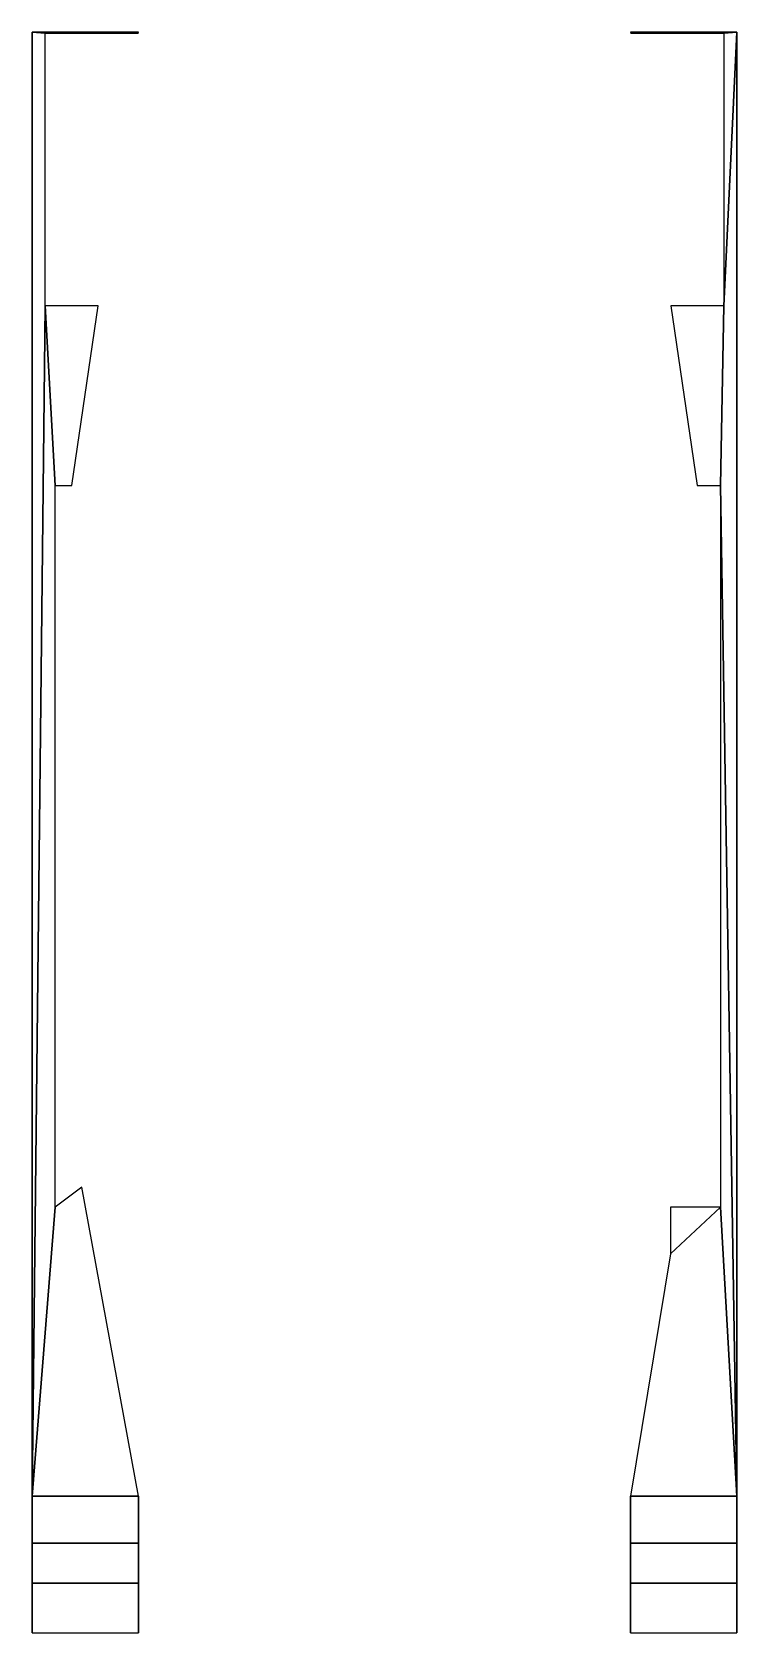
# Model space of a CAD drawing. Extents: x -1.06 to 1.06, y -2.43 to 2.38.
import ezdxf

# ---------------------------------------------------------------- set-up
doc = ezdxf.new("R2010")
doc.units = 0
doc.layers.add('FENDERS', color=6, linetype='CONTINUOUS')

msp = doc.modelspace()

# ---------------------------------------------------------------- linework, layer by layer
at = {"layer": 'FENDERS'}
for points in [[(-1.06, 2.3837, 0.8213), (-1.06, -2.0185, 1.0409), (-1.06, -2.0185, 1.0609), (-1.06, 2.3837, 0.8413)], [(-1.06, 2.3837, 0.8413), (-1.02, 2.38, 0.8415), (-0.7405, 2.38, 0.8415), (-0.74, 2.3837, 0.8413)], [(-1.06, 2.3837, 0.8413), (-1.06, -2.0185, 1.0609), (-1.02, 1.56, 0.8824), (-1.02, 2.38, 0.8415)], [(0.74, 2.3837, 0.8413), (0.7405, 2.38, 0.8415), (1.02, 2.38, 0.8415), (1.06, 2.3837, 0.8413)], [(1.02, 1.56, 0.8824), (1.01, 1.02, 0.9093), (1.06, -2.0185, 1.0609), (1.06, 2.3837, 0.8413)], [(1.02, 2.38, 0.8415), (1.02, 1.56, 0.8824), (1.02, 1.56, 0.8824), (1.06, 2.3837, 0.8413)], [(1.06, 2.3837, 0.8413), (1.06, -2.0185, 1.0609), (1.06, -2.0185, 1.0409), (1.06, 2.3837, 0.8213)], [(-1.02, 1.56, 0.8824), (-1.06, -2.0185, 1.0609), (-0.99, -1.15, 1.0176), (-0.99, 1.02, 0.9093)], [(-1.02, 1.56, 0.8824), (-0.99, 1.02, 0.9093), (-0.94, 1.02, 0.9093), (-0.8608, 1.56, 0.8824)], [(0.8608, 1.56, 0.8824), (0.94, 1.02, 0.9093), (1.01, 1.02, 0.9093), (1.02, 1.56, 0.8824)], [(1.01, 1.02, 0.9093), (1.01, -1.15, 1.0176), (1.01, -1.15, 1.0176), (1.06, -2.0185, 1.0609)], [(-0.99, -1.15, 1.0176), (-1.06, -2.0185, 1.0609), (-0.74, -2.0185, 1.0609), (-0.91, -1.09, 1.0146)], [(0.86, -1.29, 1.0241), (0.74, -2.0185, 1.0609), (1.06, -2.0185, 1.0609), (1.01, -1.15, 1.0176)], [(0.86, -1.1497, 1.0241), (0.86, -1.29, 1.0241), (0.86, -1.29, 1.0241), (1.01, -1.15, 1.0176)], [(-1.06, -2.0185, 1.0609), (-1.06, -2.16, 1.07), (-0.74, -2.16, 1.07), (-0.74, -2.0185, 1.0609)], [(-1.06, -2.0185, 1.0409), (-1.06, -2.16, 1.05), (-1.06, -2.16, 1.07), (-1.06, -2.0185, 1.0609)], [(-0.74, -2.0185, 1.0609), (-0.74, -2.16, 1.07), (-0.74, -2.35, 0.85)], [(0.74, -2.0185, 1.0609), (0.74, -2.16, 1.07), (1.06, -2.16, 1.07), (1.06, -2.0185, 1.0609)], [(0.74, -2.35, 0.85), (0.74, -2.35, 0.85), (0.74, -2.16, 1.07), (0.74, -2.0185, 1.0609)], [(1.06, -2.0185, 1.0609), (1.06, -2.16, 1.07), (1.06, -2.16, 1.05), (1.06, -2.0185, 1.0409)], [(-1.06, -2.16, 1.05), (-1.06, -2.27, 1.03), (-1.06, -2.28, 1.05), (-1.06, -2.16, 1.07)], [(-1.06, -2.16, 1.07), (-1.06, -2.28, 1.05), (-0.74, -2.28, 1.05), (-0.74, -2.16, 1.07)], [(-0.74, -2.16, 1.07), (-0.74, -2.28, 1.05), (-0.74, -2.35, 0.85)], [(0.74, -2.16, 1.07), (0.74, -2.28, 1.05), (1.06, -2.28, 1.05), (1.06, -2.16, 1.07)], [(0.74, -2.35, 0.85), (0.74, -2.35, 0.85), (0.74, -2.28, 1.05), (0.74, -2.16, 1.07)], [(1.06, -2.16, 1.07), (1.06, -2.28, 1.05), (1.06, -2.27, 1.03), (1.06, -2.16, 1.05)], [(-1.06, -2.27, 1.03), (-1.06, -2.42, 0.94), (-1.06, -2.43, 0.98), (-1.06, -2.28, 1.05)], [(-1.06, -2.28, 1.05), (-1.06, -2.43, 0.98), (-0.74, -2.43, 0.98), (-0.74, -2.28, 1.05)], [(-0.74, -2.28, 1.05), (-0.74, -2.43, 0.98), (-0.74, -2.35, 0.85)], [(0.74, -2.28, 1.05), (0.74, -2.43, 0.98), (1.06, -2.43, 0.98), (1.06, -2.28, 1.05)], [(0.74, -2.35, 0.85), (0.74, -2.35, 0.85), (0.74, -2.43, 0.98), (0.74, -2.28, 1.05)], [(1.06, -2.28, 1.05), (1.06, -2.43, 0.98), (1.06, -2.42, 0.94), (1.06, -2.27, 1.03)]]:
    msp.add_3dface(points, dxfattribs=at)

doc.saveas('drawing.dxf')
